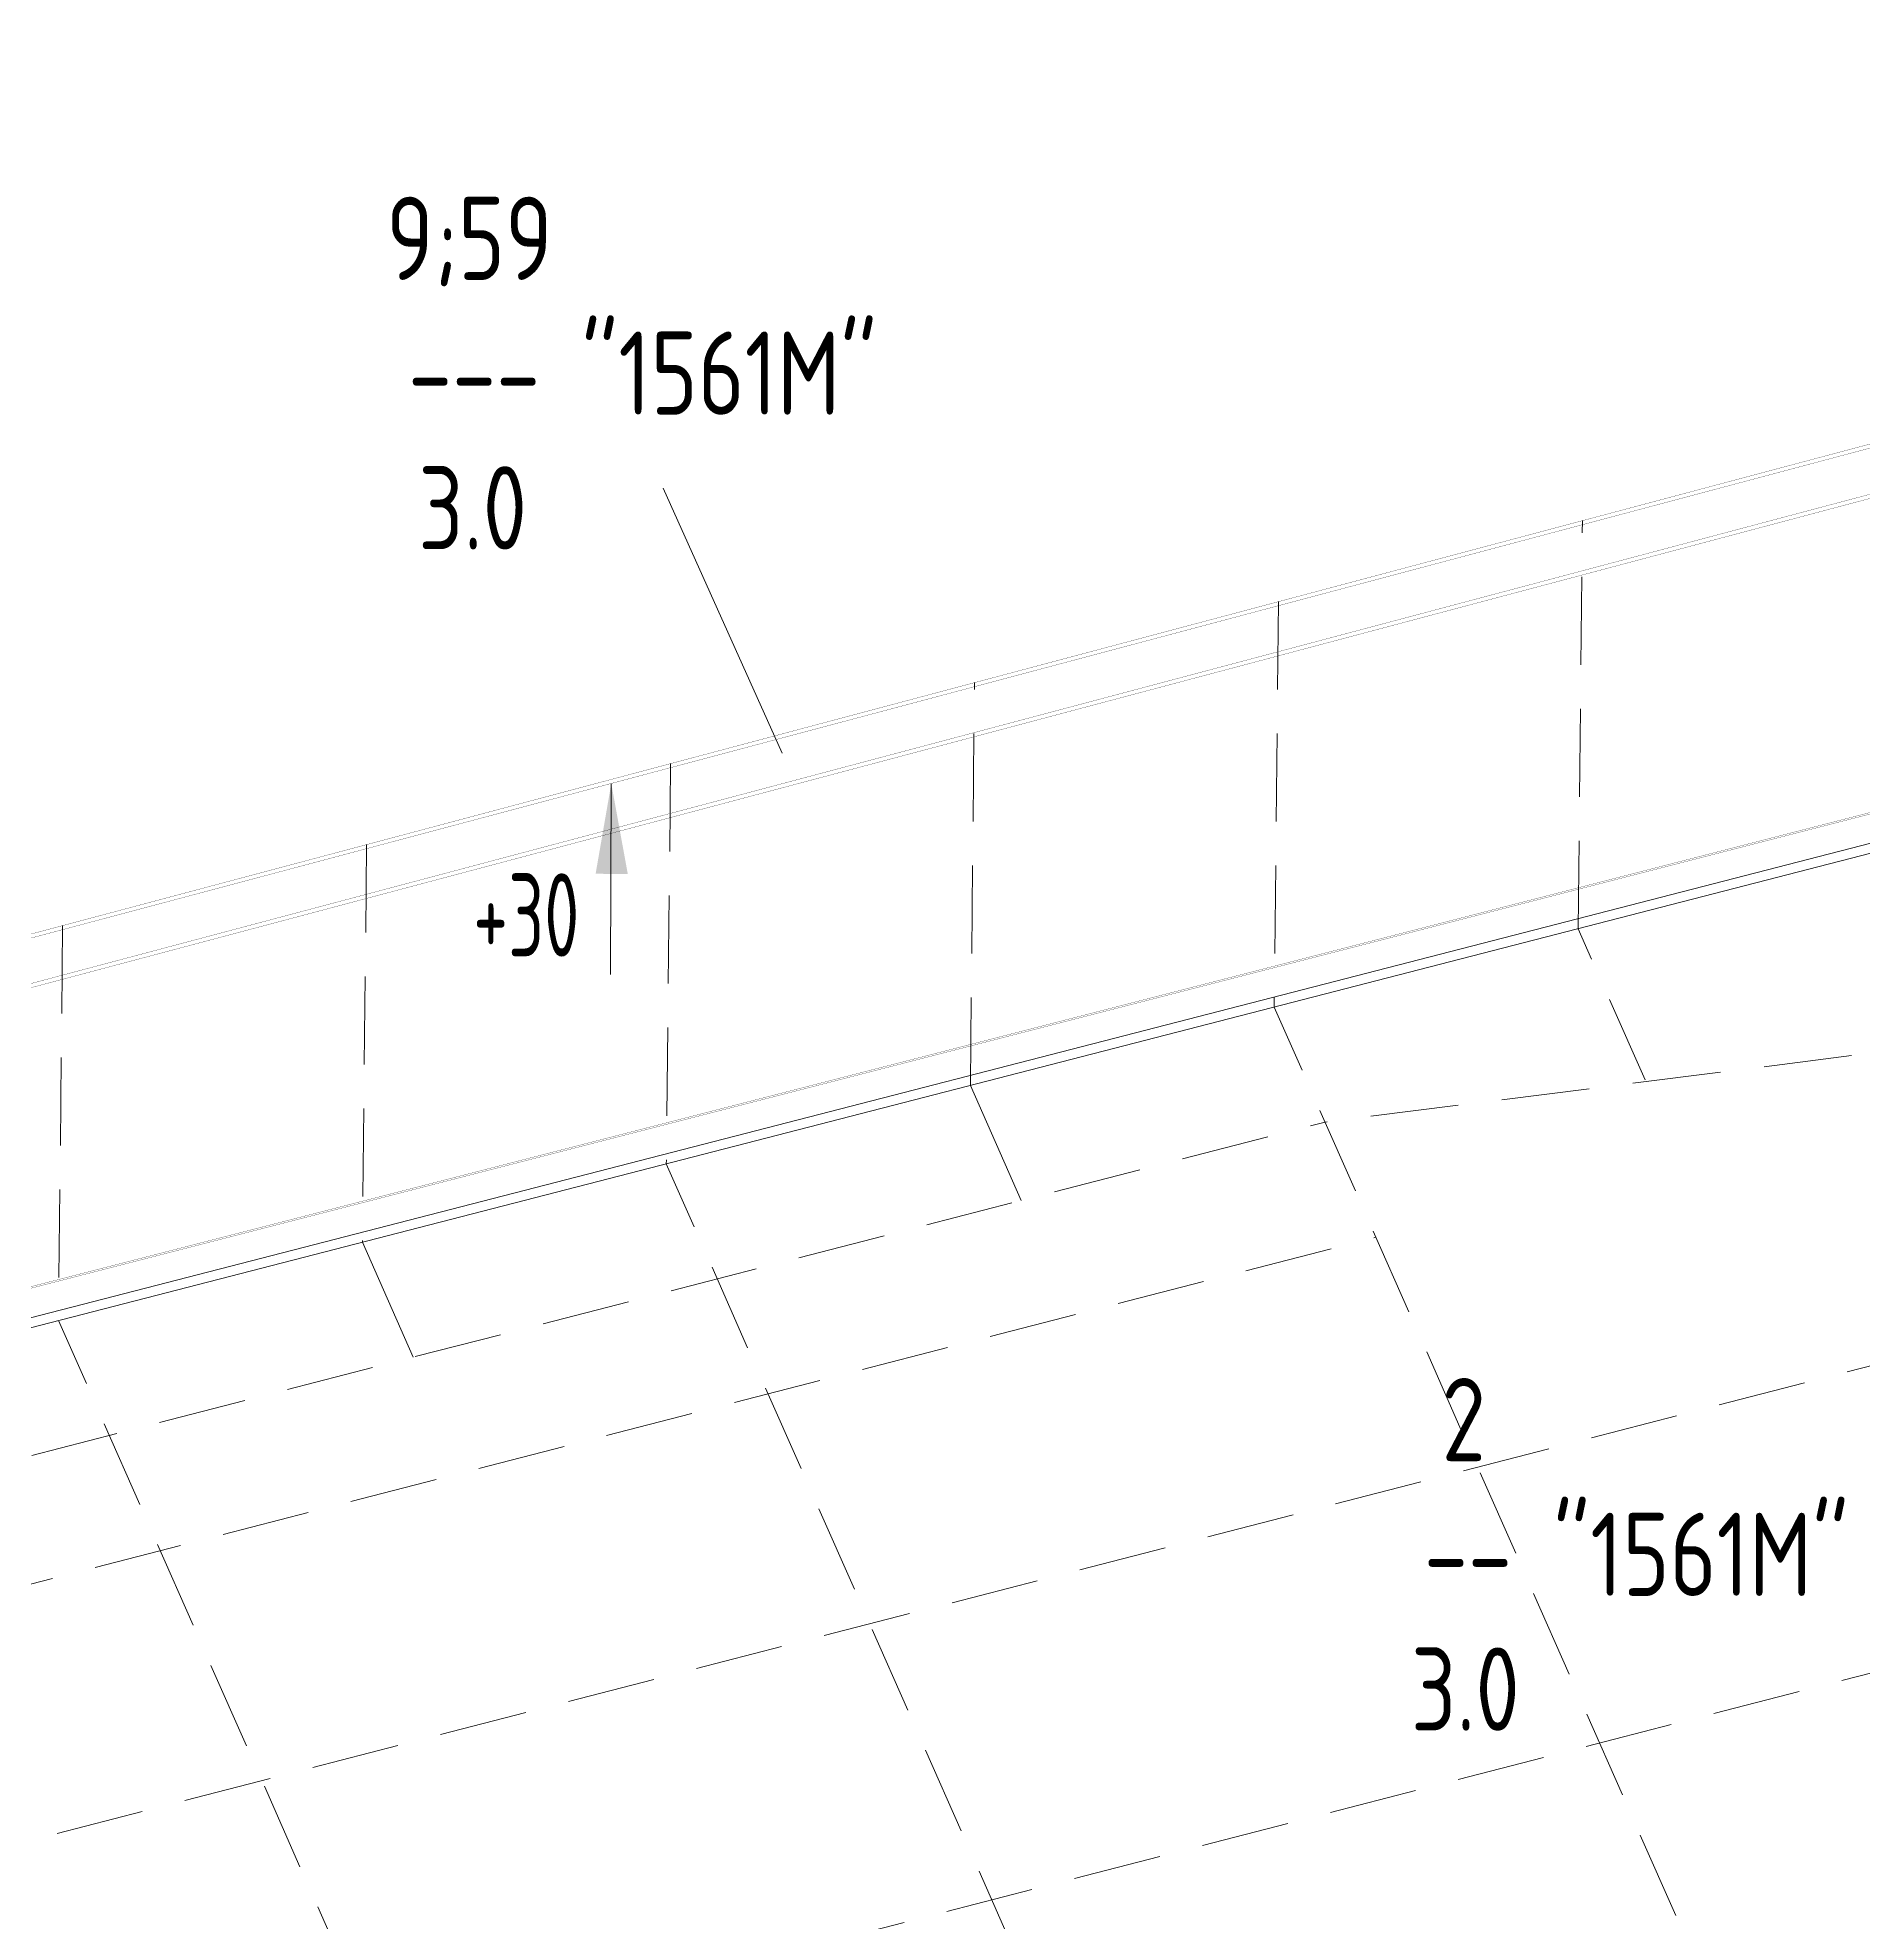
# Model space of a CAD drawing. Header units: millimetres. Extents: x 149544 to 197467, y -3118 to 25363.
# Drawn here: x 194207 to 195524, y 8774 to 10134 of the extents above; entities that cross this region are included whole.
import ezdxf

# ---------------------------------------------------------------- set-up
doc = ezdxf.new("R2010")
doc.units = ezdxf.units.MM
doc.header["$MEASUREMENT"] = 0
for name, pattern in [('K5LT32768', [0]), ('K5LT32774', [0]), ('K5LT32780', [0]), ('K5LT32788', [0]), ('K5LT32803', [95.25, 63.5, -31.75]), ('K5LT32807', [0])]:
    doc.linetypes.add(name, pattern=pattern)
doc.layers.add('IDENT', color=7, linetype='Continuous')
doc.styles.add('KTEXTSTYLE', font='GOST_AU.SHX', dxfattribs={"width": 0.96, "height": 5})

# ---------------------------------------------------------------- blocks, each defined once
blk = doc.blocks.new('U4')
at = {"layer": 'IDENT', "color": 7, "char_height": 0.2, "attachment_point": 1, "style": 'KTEXTSTYLE'}
for s, insert in [('\\H3.5;\\W0.965;\\Q15;\\Q0;\\H60.00;2', (-151738.3, -8585.6)), ('\\H3.5;\\W0.965;\\Q15;\\Q0;\\H60.00;       -- "1561M"', (-151958.9, -8682.8)), ('\\H3.5;\\W0.965;\\Q15;\\Q0;\\H60.00;3.0', (-151760.5, -8780))]:
    blk.add_mtext(s, dxfattribs=dict(at, insert=insert))
blk = doc.blocks.new('U13')
at = {"layer": 'IDENT', "color": 7, "char_height": 0.2, "attachment_point": 1, "style": 'KTEXTSTYLE'}
for s, insert in [('\\H3.5;\\W0.965;\\Q15;\\Q0;\\H60.00;9;59', (-152499.6, -7733.5)), ('\\H3.5;\\W0.965;\\Q15;\\Q0;\\H60.00;       --- "1561M"', (-152691.7, -7830.7)), ('\\H3.5;\\W0.965;\\Q15;\\Q0;\\H60.00;3.0', (-152476.6, -7927.9))]:
    blk.add_mtext(s, dxfattribs=dict(at, insert=insert))

msp = doc.modelspace()

# ---------------------------------------------------------------- hatches: boundary and pattern name
msp.add_hatch(color=0).paths.add_polyline_path([(194632.6, 9530.6), (194609.4, 9530.7), (194620.7, 9595.8)])

# ---------------------------------------------------------------- linework, layer by layer
at = {"color": 0, "linetype": 'K5LT32768', "lineweight": 18}
msp.add_line((194744, 9617.7), (194658.1, 9808.9), dxfattribs=at)
at = {"color": 0, "linetype": 'K5LT32803', "lineweight": 18}
for p, q in [((195318.2, 9491), (195321.2, 9785.5)), ((195102, 9727.1), (195098.9, 9434.5)), ((194879.7, 9378), (194882.7, 9668.6)), ((194663.5, 9610.2), (194660.4, 9321.5)), ((194444.2, 9551.8), (194441.2, 9264.9)), ((194224.9, 9493.4), (194222, 9208.4)), ((195366.4, 9382), (195318.2, 9491)), ((195465.7, 8605), (195098.9, 9434.5)), ((191712.3, 8469), (195135.6, 9351.6)), ((195027.2, 8491.9), (194660.4, 9321.5)), ((191822.8, 8220.2), (195874.1, 9264.7)), ((193418.3, 8816.4), (195172.3, 9268.6)), ((194588.7, 8378.9), (194222, 9208.4)), ((191911.2, 8021.3), (195962.1, 9065.7))]:
    msp.add_line(p, q, dxfattribs=at)
at = {"color": 0, "linetype": 'K5LT32774', "lineweight": 18}
for p, q in [((191672.6, 8558.4), (195724.5, 9603.1)), ((191675.5, 8551.9), (195727.4, 9596.6))]:
    msp.add_line(p, q, dxfattribs=at)
at = {"color": 0, "linetype": 'K5LT32807', "lineweight": 18}
msp.add_line((194620.7, 9595.8), (194620.1, 9458.1), dxfattribs=at)
at = {"color": 0, "linetype": 'K5LT32780', "lineweight": 18}
for p, q in [((194916.4, 9295), (194879.7, 9378)), ((194477.9, 9182), (194441.2, 9264.9))]:
    msp.add_line(p, q, dxfattribs=at)
at = {"color": 0, "linetype": 'K5LT32788', "const_width": 0.18}
for points in [[(191571.4, 8786.3), (196628.3, 10133.7)], [(196629.5, 10131.1), (191572.5, 8783.7)], [(193492.7, 9259.8), (196615.4, 10090.6), (196614.2, 10093.3), (193492.7, 9262.8)], [(192967.4, 8913.4), (195715.3, 9621.9), (195715.7, 9623.1), (192967.8, 8914.7)]]:
    msp.add_lwpolyline(points, dxfattribs=at)
at = {"color": 0, "linetype": 'K5LT32803', "lineweight": 18}
msp.add_lwpolyline([(195833.2, 9448.7), (195798.7, 9435.3), (195135.6, 9351.6)], dxfattribs=at)

# ---------------------------------------------------------------- block references
at = {"color": 0}
for name in ['U13', 'U4']:
    msp.add_blockref(name, (346958, 17752.6), dxfattribs=at)

# ---------------------------------------------------------------- texts
at = {"color": 0, "insert": (194521.1, 9531), "char_height": 2.5, "attachment_point": 1, "style": 'KTEXTSTYLE'}
msp.add_mtext('\\H3.5;\\W0.965;\\Q15;\\Q0;\\W0.765;\\H60.00;{\\c16711935;+30}', dxfattribs=at)

doc.saveas('drawing.dxf')
